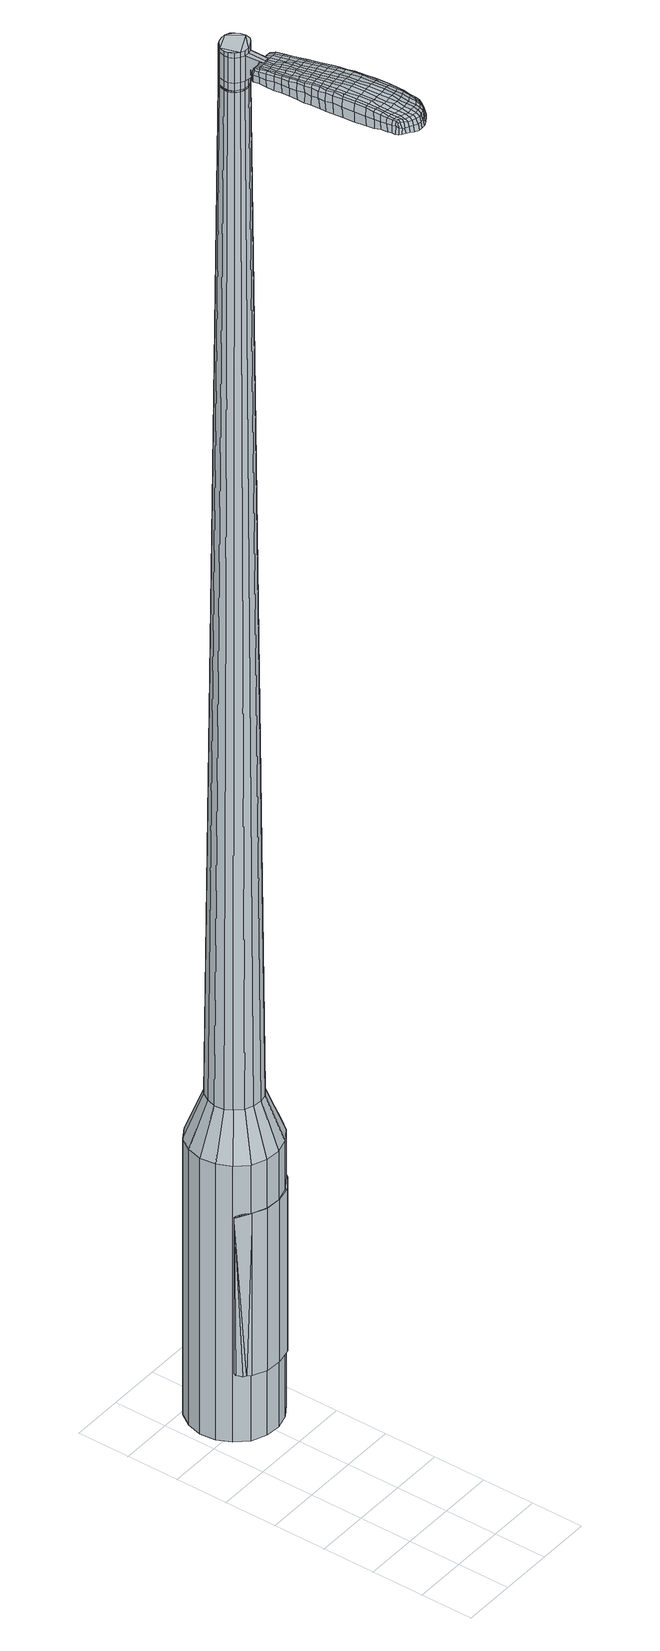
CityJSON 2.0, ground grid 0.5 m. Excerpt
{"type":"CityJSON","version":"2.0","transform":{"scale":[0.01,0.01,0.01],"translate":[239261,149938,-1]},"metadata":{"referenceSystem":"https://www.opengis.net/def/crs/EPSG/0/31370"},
"CityObjects":{
"object1":{"type":"GenericCityObject","attributes":{"cluster":778,"mean_distance_to_centroid":0.325,"new_centroid_x":239261.5,"new_centroid_y":149940.69,"mean_distance_to_camera":8.78,"H1":93.57,"H2":172.63,"Z_final":111.54,"cluster2":-1,"proj_x":239255.79,"proj_y":149941.21,"id_line":50393,"bearing_l":185.29,"distance":5.73,"orientation":"left","G_obj":275.29},"geometry":[{"type":"MultiSurface","lod":"2","boundaries":[[[0,1,2,3]],[[1,4,5,2]],[[4,6,7,5]],[[6,8,9,7]],[[8,10,11,9]],[[10,12,13,11]],[[12,14,15,13]],[[14,16,17,15]],[[16,18,19,17]],[[18,20,21,19]],[[20,22,23,21]],[[22,24,25,23]],[[24,26,27,25]],[[26,28,29,27]],[[28,30,31,29]],[[30,32,33,31]],[[32,34,35,33]],[[34,0,3,35]],[[36,37,38,39]],[[38,40,41,42]],[[41,43,42]],[[42,44,45,46]],[[45,47,46]],[[46,48,49,50]],[[49,51,50]],[[42,46,50,38]],[[50,52,39,38]],[[53,36,39]],[[2,5,7,35]],[[7,9,11,15]],[[11,13,15]],[[15,17,19,23]],[[19,21,23]],[[23,25,27,31]],[[27,29,31]],[[15,23,31,7]],[[31,33,35,7]],[[3,2,35]],[[1,0,54,55]],[[0,34,56,54]],[[34,32,57,56]],[[32,30,58,57]],[[30,28,59,58]],[[28,26,60,59]],[[26,24,61,60]],[[24,22,62,61]],[[22,20,63,62]],[[20,18,64,63]],[[18,16,65,64]],[[16,14,66,65]],[[14,12,67,66]],[[12,10,68,67]],[[10,8,69,68]],[[8,6,70,69]],[[6,4,71,70]],[[4,1,55,71]],[[55,54,72,73]],[[54,56,74,72]],[[56,57,75,74]],[[57,58,76,75]],[[58,59,77,76]],[[59,60,78,77]],[[60,61,79,78]],[[61,62,80,79]],[[62,63,81,80]],[[63,64,82,81]],[[64,65,83,82]],[[65,66,84,83]],[[66,67,85,84]],[[67,68,86,85]],[[68,69,87,86]],[[69,70,88,87]],[[70,71,89,88]],[[71,55,73,89]],[[72,90,91,92]],[[74,93,90,72]],[[75,94,93,74]],[[95,96,94,75]],[[97,98,96,95]],[[99,100,98,97]],[[101,102,100,99]],[[80,103,102,101]],[[104,105,103,80]],[[82,106,105,104]],[[83,107,106,82]],[[108,109,107,83]],[[110,111,109,108]],[[112,113,111,110]],[[114,115,113,112]],[[116,117,115,114]],[[89,118,117,116]],[[92,91,118,89]],[[119,120,121,122]],[[123,119,122,124]],[[125,123,124,126]],[[127,125,126,128]],[[129,127,128,130]],[[131,129,130,132]],[[133,131,132,134]],[[135,133,134,136]],[[137,135,136,138]],[[139,137,138,140]],[[141,139,140,142]],[[143,141,142,144]],[[145,143,144,146]],[[147,145,146,148]],[[149,147,148,150]],[[151,149,150,152]],[[73,72,92]],[[76,95,75]],[[76,77,97,95]],[[77,78,99,97]],[[78,79,101,99]],[[79,80,101]],[[81,104,80]],[[81,82,104]],[[84,108,83]],[[84,85,110,108]],[[85,86,112,110]],[[86,87,114,112]],[[87,88,116,114]],[[88,89,116]],[[73,92,89]],[[153,91,90]],[[153,118,91]],[[154,117,118]],[[154,155,115,117]],[[155,156,113,115]],[[156,157,111,113]],[[157,158,109,111]],[[158,107,109]],[[159,105,106]],[[159,103,105]],[[160,102,103]],[[160,161,100,102]],[[161,162,98,100]],[[162,163,96,98]],[[163,94,96]],[[39,52,151,164]],[[153,90,165,152]],[[53,39,164,120]],[[90,93,121,165]],[[36,53,120,119]],[[93,94,122,121]],[[37,36,119,123]],[[94,163,124,122]],[[38,37,123,125]],[[163,162,126,124]],[[40,38,125,127]],[[162,161,128,126]],[[41,40,127,129]],[[161,160,130,128]],[[43,41,129,131]],[[160,103,132,130]],[[42,43,131,133]],[[103,159,134,132]],[[44,42,133,135]],[[159,106,136,134]],[[45,44,135,137]],[[106,107,138,136]],[[47,45,137,139]],[[107,158,140,138]],[[46,47,139,141]],[[158,157,142,140]],[[48,46,141,143]],[[157,156,144,142]],[[49,48,143,145]],[[156,155,146,144]],[[51,49,145,147]],[[155,154,148,146]],[[50,51,147,149]],[[154,118,150,148]],[[52,50,149,151]],[[118,153,152,150]],[[151,152,166,167]],[[152,165,168,166]],[[165,121,169,168]],[[121,120,170,169]],[[120,164,171,170]],[[164,151,167,171]],[[172,173,174,175]],[[176,172,175,177]],[[172,176,178,179]],[[173,172,179,180]],[[181,182,183,184]],[[185,181,184,186]],[[181,185,187,188]],[[182,181,188,189]],[[190,191,192,193]],[[194,190,193,195]],[[190,194,196,197]],[[191,190,197,198]],[[199,200,201,202]],[[203,199,202,204]],[[199,203,205,206]],[[200,199,206,207]],[[208,209,210,211]],[[212,208,211,213]],[[208,212,214,215]],[[209,208,215,216]],[[217,218,219,220]],[[221,217,220,222]],[[217,221,223,224]],[[218,217,224,225]],[[226,227,228,229]],[[218,226,229,219]],[[226,218,225,230]],[[227,226,230,231]],[[232,233,234,235]],[[227,232,235,228]],[[232,227,231,236]],[[233,232,236,237]],[[238,176,177,239]],[[233,238,239,234]],[[238,233,237,240]],[[176,238,240,178]],[[241,242,243,244]],[[245,241,244,246]],[[241,245,247,248]],[[242,241,248,249]],[[250,251,252,253]],[[242,250,253,243]],[[250,242,249,254]],[[251,250,254,255]],[[256,257,258,259]],[[251,256,259,252]],[[256,251,255,260]],[[257,256,260,261]],[[262,263,264,265]],[[257,262,265,258]],[[262,257,261,266]],[[263,262,266,267]],[[268,173,180,269]],[[263,268,269,264]],[[268,263,267,270]],[[173,268,270,174]],[[271,272,273,274]],[[275,271,274,276]],[[271,275,277,278]],[[272,271,278,279]],[[280,281,282,283]],[[272,280,283,273]],[[280,272,279,284]],[[281,280,284,285]],[[286,287,288,289]],[[281,286,289,282]],[[286,281,285,290]],[[287,286,290,291]],[[292,185,186,293]],[[287,292,293,288]],[[292,287,291,294]],[[185,292,294,187]],[[295,296,297,298]],[[299,295,298,300]],[[295,299,301,302]],[[296,295,302,303]],[[304,305,306,307]],[[296,304,307,297]],[[304,296,303,308]],[[305,304,308,309]],[[310,311,312,313]],[[305,310,313,306]],[[310,305,309,314]],[[311,310,314,315]],[[316,317,318,319]],[[311,316,319,312]],[[316,311,315,320]],[[317,316,320,321]],[[322,182,189,323]],[[317,322,323,318]],[[322,317,321,324]],[[182,322,324,183]],[[325,211,210,326]],[[327,325,326,328]],[[325,327,329,330]],[[211,325,330,213]],[[331,327,328,332]],[[333,331,332,334]],[[331,333,335,336]],[[327,331,336,329]],[[337,333,334,338]],[[339,337,338,340]],[[337,339,341,342]],[[333,337,342,335]],[[343,339,340,344]],[[345,343,344,346]],[[343,345,347,348]],[[339,343,348,341]],[[349,345,346,350]],[[200,349,350,201]],[[349,200,207,351]],[[345,349,351,347]],[[352,353,198,197]],[[354,352,197,196]],[[352,354,355,356]],[[353,352,356,357]],[[358,359,357,356]],[[360,358,356,355]],[[358,360,361,362]],[[359,358,362,363]],[[364,365,363,362]],[[366,364,362,361]],[[364,366,367,368]],[[365,364,368,369]],[[370,371,369,368]],[[372,370,368,367]],[[370,372,205,203]],[[371,370,203,204]],[[373,374,375,376]],[[275,373,376,277]],[[373,275,276,377]],[[374,373,377,378]],[[379,194,195,380]],[[374,379,380,375]],[[379,374,378,381]],[[194,379,381,196]],[[382,383,384,385]],[[221,382,385,223]],[[382,221,222,386]],[[383,382,386,387]],[[388,389,390,391]],[[383,388,391,384]],[[388,383,387,392]],[[389,388,392,393]],[[394,191,198,395]],[[389,394,395,390]],[[394,389,393,396]],[[191,394,396,192]],[[397,398,399,400]],[[179,397,400,180]],[[397,179,178,401]],[[398,397,401,402]],[[403,404,405,406]],[[398,403,406,399]],[[403,398,402,407]],[[404,403,407,408]],[[409,202,201,410]],[[404,409,410,405]],[[409,404,408,411]],[[202,409,411,204]],[[412,413,414,415]],[[184,412,415,186]],[[412,184,183,416]],[[413,412,416,417]],[[418,206,205,419]],[[413,418,419,414]],[[418,413,417,420]],[[206,418,420,207]],[[421,422,423,424]],[[299,421,424,301]],[[421,299,300,425]],[[422,421,425,426]],[[427,212,213,428]],[[422,427,428,423]],[[427,422,426,429]],[[212,427,429,214]],[[430,431,432,433]],[[245,430,433,247]],[[430,245,246,434]],[[431,430,434,435]],[[436,437,438,439]],[[431,436,439,432]],[[436,431,435,440]],[[437,436,440,441]],[[442,209,216,443]],[[437,442,443,438]],[[442,437,441,444]],[[209,442,444,210]],[[445,446,435,434]],[[244,445,434,246]],[[445,244,243,447]],[[446,445,447,448]],[[449,450,441,440]],[[446,449,440,435]],[[449,446,448,451]],[[450,449,451,452]],[[453,326,210,444]],[[450,453,444,441]],[[453,450,452,454]],[[326,453,454,328]],[[455,456,457,458]],[[302,455,458,303]],[[455,302,301,424]],[[456,455,424,423]],[[459,330,329,460]],[[456,459,460,457]],[[459,456,423,428]],[[330,459,428,213]],[[461,462,448,447]],[[253,461,447,243]],[[461,253,252,463]],[[462,461,463,464]],[[465,466,452,451]],[[462,465,451,448]],[[465,462,464,467]],[[466,465,467,468]],[[469,332,328,454]],[[466,469,454,452]],[[469,466,468,470]],[[332,469,470,334]],[[471,472,473,474]],[[308,471,474,309]],[[471,308,303,458]],[[472,471,458,457]],[[475,336,335,476]],[[472,475,476,473]],[[475,472,457,460]],[[336,475,460,329]],[[477,478,464,463]],[[259,477,463,252]],[[477,259,258,479]],[[478,477,479,480]],[[481,482,468,467]],[[478,481,467,464]],[[481,478,480,483]],[[482,481,483,484]],[[485,338,334,470]],[[482,485,470,468]],[[485,482,484,486]],[[338,485,486,340]],[[487,488,489,490]],[[314,487,490,315]],[[487,314,309,474]],[[488,487,474,473]],[[491,342,341,492]],[[488,491,492,489]],[[491,488,473,476]],[[342,491,476,335]],[[493,494,480,479]],[[265,493,479,258]],[[493,265,264,495]],[[494,493,495,496]],[[497,498,484,483]],[[494,497,483,480]],[[497,494,496,499]],[[498,497,499,500]],[[501,344,340,486]],[[498,501,486,484]],[[501,498,500,502]],[[344,501,502,346]],[[503,504,505,506]],[[320,503,506,321]],[[503,320,315,490]],[[504,503,490,489]],[[507,348,347,508]],[[504,507,508,505]],[[507,504,489,492]],[[348,507,492,341]],[[509,510,496,495]],[[269,509,495,264]],[[509,269,180,400]],[[510,509,400,399]],[[511,512,500,499]],[[510,511,499,496]],[[511,510,399,406]],[[512,511,406,405]],[[513,350,346,502]],[[512,513,502,500]],[[513,512,405,410]],[[350,513,410,201]],[[514,515,417,416]],[[324,514,416,183]],[[514,324,321,506]],[[515,514,506,505]],[[516,351,207,420]],[[515,516,420,417]],[[516,515,505,508]],[[351,516,508,347]],[[517,518,378,377]],[[274,517,377,276]],[[517,274,273,519]],[[518,517,519,520]],[[521,354,196,381]],[[518,521,381,378]],[[521,518,520,522]],[[354,521,522,355]],[[523,524,525,526]],[[224,523,526,225]],[[523,224,223,385]],[[524,523,385,384]],[[527,528,529,530]],[[524,527,530,525]],[[527,524,384,391]],[[528,527,391,390]],[[531,353,357,532]],[[528,531,532,529]],[[531,528,390,395]],[[353,531,395,198]],[[533,534,520,519]],[[283,533,519,273]],[[533,283,282,535]],[[534,533,535,536]],[[537,360,355,522]],[[534,537,522,520]],[[537,534,536,538]],[[360,537,538,361]],[[539,540,541,542]],[[230,539,542,231]],[[539,230,225,526]],[[540,539,526,525]],[[543,544,545,546]],[[540,543,546,541]],[[543,540,525,530]],[[544,543,530,529]],[[547,359,363,548]],[[544,547,548,545]],[[547,544,529,532]],[[359,547,532,357]],[[549,550,536,535]],[[289,549,535,282]],[[549,289,288,551]],[[550,549,551,552]],[[553,366,361,538]],[[550,553,538,536]],[[553,550,552,554]],[[366,553,554,367]],[[555,556,557,558]],[[236,555,558,237]],[[555,236,231,542]],[[556,555,542,541]],[[559,560,561,562]],[[556,559,562,557]],[[559,556,541,546]],[[560,559,546,545]],[[563,365,369,564]],[[560,563,564,561]],[[563,560,545,548]],[[365,563,548,363]],[[565,566,552,551]],[[293,565,551,288]],[[565,293,186,415]],[[566,565,415,414]],[[567,372,367,554]],[[566,567,554,552]],[[567,566,414,419]],[[372,567,419,205]],[[568,569,402,401]],[[240,568,401,178]],[[568,240,237,558]],[[569,568,558,557]],[[570,571,408,407]],[[569,570,407,402]],[[570,569,557,562]],[[571,570,562,561]],[[572,371,204,411]],[[571,572,411,408]],[[572,571,561,564]],[[371,572,564,369]],[[573,574,575,576]],[[576,575,577,578]],[[579,577,575,580]],[[580,575,574,581]],[[582,583,584,585]],[[585,584,586,587]],[[588,586,584,589]],[[589,584,583,590]],[[591,592,593,594]],[[594,593,595,596]],[[597,595,593,598]],[[598,593,592,599]],[[600,601,602,603]],[[603,602,604,605]],[[606,604,602,607]],[[607,602,601,608]],[[609,610,611,612]],[[612,611,613,614]],[[615,613,611,616]],[[616,611,610,617]],[[618,619,620,621]],[[621,620,622,623]],[[624,622,620,625]],[[625,620,619,626]],[[627,628,629,630]],[[630,629,619,618]],[[626,619,629,631]],[[631,629,628,632]],[[633,634,635,636]],[[636,635,628,627]],[[632,628,635,637]],[[637,635,634,638]],[[578,577,639,640]],[[640,639,634,633]],[[638,634,639,641]],[[641,639,577,579]],[[642,643,644,645]],[[645,644,646,647]],[[648,646,644,649]],[[649,644,643,650]],[[651,652,653,654]],[[654,653,643,642]],[[650,643,653,655]],[[655,653,652,656]],[[657,658,659,660]],[[660,659,652,651]],[[656,652,659,661]],[[661,659,658,662]],[[663,664,665,666]],[[666,665,658,657]],[[662,658,665,667]],[[667,665,664,668]],[[581,574,669,670]],[[670,669,664,663]],[[668,664,669,671]],[[671,669,574,573]],[[672,673,674,675]],[[675,674,676,677]],[[678,676,674,679]],[[679,674,673,680]],[[681,682,683,684]],[[684,683,673,672]],[[680,673,683,685]],[[685,683,682,686]],[[687,688,689,690]],[[690,689,682,681]],[[686,682,689,691]],[[691,689,688,692]],[[587,586,693,694]],[[694,693,688,687]],[[692,688,693,695]],[[695,693,586,588]],[[696,697,698,699]],[[699,698,700,701]],[[702,700,698,703]],[[703,698,697,704]],[[705,706,707,708]],[[708,707,697,696]],[[704,697,707,709]],[[709,707,706,710]],[[711,712,713,714]],[[714,713,706,705]],[[710,706,713,715]],[[715,713,712,716]],[[717,718,719,720]],[[720,719,712,711]],[[716,712,719,721]],[[721,719,718,722]],[[590,583,723,724]],[[724,723,718,717]],[[722,718,723,725]],[[725,723,583,582]],[[609,612,726,727]],[[727,726,728,729]],[[730,728,726,170]],[[170,726,612,614]],[[729,728,731,732]],[[732,731,733,734]],[[735,733,731,736]],[[736,731,728,730]],[[734,733,737,738]],[[738,737,739,740]],[[741,739,737,742]],[[742,737,733,735]],[[740,739,743,744]],[[744,743,745,746]],[[747,745,743,748]],[[748,743,739,741]],[[746,745,749,750]],[[750,749,601,600]],[[608,601,749,751]],[[751,749,745,747]],[[599,752,753,598]],[[598,753,754,597]],[[755,754,753,756]],[[756,753,752,757]],[[757,758,759,756]],[[756,759,760,755]],[[761,760,759,762]],[[762,759,758,763]],[[763,764,765,762]],[[762,765,766,761]],[[767,766,765,768]],[[768,765,764,769]],[[769,770,771,768]],[[768,771,772,767]],[[606,772,771,604]],[[604,771,770,605]],[[773,774,775,776]],[[776,775,676,678]],[[677,676,775,777]],[[777,775,774,778]],[[596,595,779,780]],[[780,779,774,773]],[[778,774,779,781]],[[781,779,595,597]],[[782,783,784,785]],[[785,784,622,624]],[[623,622,784,786]],[[786,784,783,787]],[[788,789,790,791]],[[791,790,783,782]],[[787,783,790,792]],[[792,790,789,793]],[[599,592,794,795]],[[795,794,789,788]],[[793,789,794,796]],[[796,794,592,591]],[[797,798,799,800]],[[800,799,580,581]],[[579,580,799,801]],[[801,799,798,802]],[[803,804,805,806]],[[806,805,798,797]],[[802,798,805,807]],[[807,805,804,808]],[[600,603,809,810]],[[810,809,804,803]],[[808,804,809,811]],[[811,809,603,605]],[[812,813,814,815]],[[815,814,585,587]],[[582,585,814,816]],[[816,814,813,817]],[[606,607,818,819]],[[819,818,813,812]],[[817,813,818,820]],[[820,818,607,608]],[[821,822,823,824]],[[824,823,700,702]],[[700,823,701]],[[701,823,822,825]],[[614,613,826,827]],[[827,826,822,821]],[[825,822,826,828]],[[828,826,613,615]],[[829,830,831]],[[831,830,646,648]],[[647,646,830,832]],[[832,830,829,833]],[[834,835,836,837]],[[837,836,829,831]],[[833,829,836,838]],[[838,836,835,839]],[[617,610,840,841]],[[841,840,835,834]],[[839,835,840,842]],[[842,840,610,609]],[[833,843,844,832]],[[832,844,645,647]],[[642,645,844,845]],[[845,844,843,846]],[[839,847,848,838]],[[838,848,843,833]],[[846,843,848,849]],[[849,848,847,850]],[[609,727,851,842]],[[842,851,847,839]],[[850,847,851,852]],[[852,851,727,729]],[[853,854,855,856]],[[856,855,703,704]],[[702,703,855,824]],[[824,855,854,821]],[[730,170,857,858]],[[858,857,854,853]],[[821,854,857,827]],[[827,857,170,614]],[[846,859,860,845]],[[845,860,654,642]],[[651,654,860,861]],[[860,859,861]],[[850,862,863,849]],[[849,863,859,846]],[[861,859,863,864]],[[864,863,862,865]],[[729,732,866,852]],[[852,866,862,850]],[[865,862,866,867]],[[867,866,732,734]],[[868,869,870,871]],[[871,870,709,710]],[[704,709,870,856]],[[856,870,869,853]],[[735,736,872,873]],[[873,872,869,868]],[[853,869,872,858]],[[858,872,736,730]],[[874,875,861]],[[861,875,660,651]],[[657,660,875,876]],[[876,875,874,877]],[[865,878,879,864]],[[864,879,874,861]],[[877,874,879,880]],[[880,879,878,881]],[[734,738,882,867]],[[867,882,878,865]],[[881,878,882,883]],[[883,882,738,740]],[[884,885,886,887]],[[887,886,715,716]],[[710,715,886,871]],[[871,886,885,868]],[[741,742,888,889]],[[889,888,885,884]],[[868,885,888,873]],[[873,888,742,735]],[[877,890,891,876]],[[876,891,666,657]],[[663,666,891,892]],[[892,891,890,893]],[[881,894,895,880]],[[880,895,890,877]],[[893,890,895,896]],[[896,895,894,897]],[[740,744,898,883]],[[883,898,894,881]],[[897,894,898,899]],[[899,898,744,746]],[[900,901,902,903]],[[903,902,721,722]],[[716,721,902,887]],[[887,902,901,884]],[[747,748,904,905]],[[905,904,901,900]],[[884,901,904,889]],[[889,904,748,741]],[[893,906,907,892]],[[892,907,670,663]],[[581,670,907,800]],[[800,907,906,797]],[[897,908,909,896]],[[896,909,906,893]],[[797,906,909,806]],[[806,909,908,803]],[[746,750,910,899]],[[899,910,908,897]],[[803,908,910,810]],[[810,910,750,600]],[[817,911,912,816]],[[816,912,725,582]],[[722,725,912,903]],[[903,912,911,900]],[[608,751,913,820]],[[820,913,911,817]],[[900,911,913,905]],[[905,913,751,747]],[[778,914,915,777]],[[777,915,675,677]],[[672,675,915,916]],[[916,915,914,917]],[[597,754,918,781]],[[781,918,914,778]],[[917,914,918,919]],[[919,918,754,755]],[[920,921,922,923]],[[923,922,625,626]],[[624,625,922,785]],[[785,922,921,782]],[[924,925,926,927]],[[927,926,921,920]],[[782,921,926,791]],[[791,926,925,788]],[[757,752,928,929]],[[929,928,925,924]],[[788,925,928,795]],[[795,928,752,599]],[[917,930,931,916]],[[916,931,684,672]],[[681,684,931,932]],[[932,931,930,933]],[[755,760,934,919]],[[919,934,930,917]],[[933,930,934,935]],[[935,934,760,761]],[[936,937,938,939]],[[939,938,631,632]],[[626,631,938,923]],[[923,938,937,920]],[[940,941,942,943]],[[943,942,937,936]],[[920,937,942,927]],[[927,942,941,924]],[[763,758,944,945]],[[945,944,941,940]],[[924,941,944,929]],[[929,944,758,757]],[[933,946,947,932]],[[932,947,690,681]],[[687,690,947,948]],[[948,947,946,949]],[[761,766,950,935]],[[935,950,946,933]],[[949,946,950,951]],[[951,950,766,767]],[[952,953,954,955]],[[955,954,637,638]],[[632,637,954,939]],[[939,954,953,936]],[[956,957,958,959]],[[959,958,953,952]],[[936,953,958,943]],[[943,958,957,940]],[[769,764,960,961]],[[961,960,957,956]],[[940,957,960,945]],[[945,960,764,763]],[[949,962,963,948]],[[948,963,694,687]],[[587,694,963,815]],[[815,963,962,812]],[[767,772,964,951]],[[951,964,962,949]],[[812,962,964,819]],[[819,964,772,606]],[[802,965,966,801]],[[801,966,641,579]],[[638,641,966,955]],[[955,966,965,952]],[[808,967,968,807]],[[807,968,965,802]],[[952,965,968,959]],[[959,968,967,956]],[[605,770,969,811]],[[811,969,967,808]],[[956,967,969,961]],[[961,969,770,769]],[[573,576,175,174]],[[576,578,177,175]],[[588,589,188,187]],[[589,590,189,188]],[[591,594,193,192]],[[594,596,195,193]],[[615,616,215,214]],[[616,617,216,215]],[[618,621,220,219]],[[621,623,222,220]],[[627,630,229,228]],[[630,618,219,229]],[[633,636,235,234]],[[636,627,228,235]],[[578,640,239,177]],[[640,633,234,239]],[[648,649,248,247]],[[649,650,249,248]],[[650,655,254,249]],[[655,656,255,254]],[[656,661,260,255]],[[661,662,261,260]],[[662,667,266,261]],[[667,668,267,266]],[[668,671,270,267]],[[671,573,174,270]],[[678,679,278,277]],[[679,680,279,278]],[[680,685,284,279]],[[685,686,285,284]],[[686,691,290,285]],[[691,692,291,290]],[[692,695,294,291]],[[695,588,187,294]],[[696,699,298,297]],[[699,701,300,298]],[[705,708,307,306]],[[708,696,297,307]],[[711,714,313,312]],[[714,705,306,313]],[[717,720,319,318]],[[720,711,312,319]],[[590,724,323,189]],[[724,717,318,323]],[[773,776,376,375]],[[776,678,277,376]],[[596,780,380,195]],[[780,773,375,380]],[[623,786,386,222]],[[786,787,387,386]],[[787,792,392,387]],[[792,793,393,392]],[[793,796,396,393]],[[796,591,192,396]],[[701,425,300]],[[701,825,426,425]],[[825,828,429,426]],[[828,615,214,429]],[[831,433,432]],[[831,648,247,433]],[[834,837,439,438]],[[837,831,432,439]],[[617,841,443,216]],[[841,834,438,443]],[[970,971,972,973]],[[974,975,973,972]],[[976,977,978,979]],[[980,981,982,983]],[[971,984,985,972]],[[986,974,972,985]],[[987,976,979,988]],[[989,990,981,980]],[[984,991,992,985]],[[992,993,986,985]],[[994,987,988,995]],[[996,990,989,997]],[[991,998,999,992]],[[999,1000,993,992]],[[1001,994,995,1002]],[[1003,996,997,1004]],[[1005,1006,1007,1008]],[[1009,1010,1006,1005]],[[1009,1011,1012,1010]],[[1011,1013,1014,1012]],[[1015,1016,1017,1018]],[[1019,1020,1016,1015]],[[1021,1022,1020,1019]],[[1023,1024,1022,1021]],[[1018,1007,1006,1015]],[[1015,1006,1010,1019]],[[1010,1012,1021,1019]],[[1012,1014,1023,1021]],[[979,978,975,974]],[[988,979,974,986]],[[993,995,988,986]],[[1000,1002,995,993]],[[980,983,977,976]],[[989,980,976,987]],[[997,989,987,994]],[[1004,997,994,1001]],[[981,1005,1008,982]],[[990,1009,1005,981]],[[1011,1009,990,996]],[[1013,1011,996,1003]],[[1025,1026,1027,1028]],[[1027,1029,1030,1031]],[[1027,1031,1032,1033]],[[1027,1033,1028]],[[1034,1025,1028,1035]],[[1036,1035,1028,1037]],[[1038,1037,1028]],[[1039,1027,1026,1040]],[[1041,1039,1040,1042]],[[1043,1041,1042,1044]],[[1045,1043,1044,1046]],[[1047,1045,1046,1048]],[[1048,1049,1050,1051]],[[1048,1051,1052,1053]],[[1048,1053,1054,1055]],[[1054,1056,1057,1058]],[[1054,1058,1059,1060]],[[1054,1060,1055]],[[1048,1055,1047]],[[1061,1062,1026,1025]],[[1063,1064,1029,1027]],[[1065,1066,1038,1028]],[[1062,1067,1040,1026]],[[1068,1063,1027,1039]],[[1067,1069,1042,1040]],[[1070,1068,1039,1041]],[[1069,1071,1044,1042]],[[1072,1070,1041,1043]],[[1071,1073,1046,1044]],[[1074,1072,1043,1045]],[[1073,1075,1048,1046]],[[1076,1074,1045,1047]],[[1075,1077,1049,1048]],[[1078,1079,1056,1054]],[[1080,1076,1047,1055]],[[1050,1049,1077,1081]],[[1051,1050,1081,1082]],[[1052,1051,1082,1083]],[[1053,1052,1083,1084]],[[1054,1053,1084,1078]],[[1085,1061,1025,1034]],[[1086,1085,1034,1035]],[[1087,1086,1035,1036]],[[1088,1087,1036,1037]],[[1066,1088,1037,1038]],[[1030,1029,1064,1089]],[[1057,1056,1079,1090]],[[1031,1030,1089,1091]],[[1032,1031,1091,1092]],[[1033,1032,1092,1093]],[[1028,1033,1093,1065]],[[1058,1057,1090,1094]],[[1059,1058,1094,1095]],[[1060,1059,1095,1096]],[[1055,1060,1096,1080]]]}]}
},
"vertices":[
[55,225,384],[41,226,384],[41,226,96],[55,225,96],[27,232,384],[27,232,96],[17,243,384],[17,243,96],[11,256,384],[11,256,96],[9,271,384],[9,271,96],[13,285,384],[13,285,96],[21,297,384],[21,297,96],[33,305,384],[33,305,96],[47,309,384],[47,309,96],[62,308,384],[62,308,96],[75,302,384],[75,302,96],[86,292,384],[86,292,96],[92,278,384],[92,278,96],[94,264,384],[94,264,96],[90,249,384],[90,249,96],[81,237,384],[81,237,96],[69,229,384],[69,229,96],[61,258,1524],[64,261,1524],[65,266,1524],[53,254,1524],[64,271,1524],[62,275,1524],[55,280,1524],[59,278,1524],[50,280,1524],[46,279,1524],[39,273,1524],[42,277,1524],[38,268,1524],[38,264,1524],[44,256,1524],[40,259,1524],[48,254,1524],[57,255,1524],[54,242,429],[45,243,429],[62,244,429],[69,249,429],[74,257,429],[76,265,429],[76,274,429],[72,282,429],[66,288,429],[58,291,429],[49,292,429],[41,290,429],[33,285,429],[29,278,429],[26,269,429],[27,260,429],[31,253,429],[37,246,429],[53,254,1483],[48,254,1483],[57,255,1483],[61,258,1483],[64,261,1483],[65,266,1483],[64,271,1483],[62,275,1483],[59,278,1483],[55,280,1483],[50,280,1483],[46,279,1483],[42,277,1483],[39,273,1483],[38,268,1483],[38,264,1483],[40,259,1483],[44,256,1483],[53,254,1485],[48,255,1485],[48,255,1483],[57,255,1485],[61,258,1485],[63,262,1483],[63,262,1485],[64,266,1483],[64,266,1485],[64,270,1483],[64,270,1485],[62,274,1483],[62,274,1485],[59,278,1485],[55,279,1483],[55,279,1485],[50,280,1485],[46,279,1485],[42,276,1483],[42,276,1485],[40,272,1483],[40,272,1485],[39,268,1483],[39,268,1485],[39,264,1483],[39,264,1485],[41,260,1483],[41,260,1485],[44,256,1485],[61,258,1519],[57,255,1519],[57,255,1493],[61,258,1493],[64,261,1519],[64,261,1493],[65,266,1519],[65,266,1493],[64,271,1519],[64,271,1493],[62,275,1519],[62,275,1493],[59,278,1519],[59,278,1493],[55,280,1519],[55,280,1493],[50,280,1519],[50,280,1493],[46,279,1519],[46,279,1493],[42,277,1519],[42,277,1493],[39,273,1519],[39,273,1493],[38,268,1519],[38,268,1493],[38,264,1519],[38,264,1493],[40,259,1519],[40,259,1493],[44,256,1519],[44,256,1493],[48,254,1519],[48,254,1493],[48,254,1485],[40,259,1485],[38,264,1485],[38,268,1485],[39,273,1485],[42,277,1485],[55,280,1485],[62,275,1485],[64,271,1485],[65,266,1485],[64,261,1485],[53,254,1519],[53,254,1493],[51,235,1513],[51,235,1518],[54,235,1513],[58,235,1513],[58,235,1518],[54,235,1518],[42,160,1519],[41,167,1518],[40,165,1509],[40,158,1510],[42,151,1519],[41,149,1510],[44,152,1526],[43,161,1525],[43,168,1525],[80,163,1519],[79,170,1518],[78,171,1525],[78,164,1525],[81,154,1519],[80,155,1526],[83,153,1510],[82,162,1510],[81,169,1509],[69,88,1519],[66,88,1519],[66,87,1513],[70,87,1513],[73,90,1519],[74,89,1513],[73,91,1524],[69,90,1524],[66,89,1524],[63,162,1530],[62,169,1529],[59,169,1529],[59,162,1530],[63,153,1531],[60,152,1531],[67,153,1530],[66,162,1530],[65,170,1529],[55,242,1512],[52,242,1512],[52,241,1517],[55,241,1517],[58,243,1512],[58,241,1517],[58,242,1506],[55,241,1506],[52,241,1506],[49,101,1519],[48,104,1519],[47,103,1512],[47,100,1512],[49,98,1518],[48,97,1512],[50,99,1522],[50,101,1523],[49,104,1524],[47,109,1519],[46,114,1519],[45,113,1512],[46,107,1512],[48,109,1524],[47,115,1525],[45,120,1519],[44,128,1519],[43,126,1511],[44,119,1511],[46,121,1526],[46,129,1526],[43,139,1519],[42,138,1510],[45,140,1526],[39,233,1513],[39,226,1513],[40,227,1518],[40,234,1517],[39,239,1512],[40,238,1516],[38,238,1506],[38,232,1507],[38,225,1507],[40,218,1514],[40,211,1515],[41,212,1520],[41,219,1519],[38,217,1507],[39,210,1507],[40,203,1515],[40,196,1516],[42,197,1522],[41,204,1521],[39,202,1508],[39,194,1508],[41,188,1517],[41,181,1517],[42,182,1524],[42,189,1523],[39,187,1508],[39,180,1509],[41,174,1518],[42,175,1524],[40,172,1509],[84,103,1519],[84,106,1519],[83,107,1524],[83,103,1523],[84,101,1518],[83,101,1522],[85,100,1512],[86,102,1512],[86,106,1512],[84,111,1519],[84,117,1519],[83,118,1525],[83,112,1524],[86,110,1512],[86,116,1512],[84,123,1519],[83,131,1519],[82,132,1526],[83,124,1526],[86,122,1511],[85,130,1511],[82,142,1519],[81,143,1526],[84,141,1510],[69,236,1513],[70,228,1513],[72,228,1507],[70,235,1507],[68,241,1512],[69,241,1506],[67,240,1516],[68,236,1517],[69,229,1518],[72,221,1514],[73,214,1515],[74,213,1507],[73,220,1507],[70,222,1519],[71,214,1520],[74,206,1515],[75,199,1516],[76,198,1508],[75,205,1508],[72,207,1521],[73,200,1522],[76,191,1517],[77,184,1517],[79,183,1509],[78,190,1508],[74,192,1523],[76,185,1524],[78,177,1518],[80,176,1509],[77,178,1524],[55,236,1519],[53,235,1519],[56,228,1520],[53,228,1520],[59,228,1520],[58,236,1519],[57,221,1522],[54,221,1522],[58,213,1523],[55,213,1523],[61,214,1523],[60,221,1521],[58,206,1524],[55,206,1524],[59,199,1525],[56,198,1525],[62,199,1525],[61,206,1524],[60,191,1526],[57,191,1526],[60,184,1527],[57,184,1527],[64,184,1527],[63,192,1526],[61,177,1528],[58,176,1528],[65,177,1528],[69,93,1527],[65,92,1527],[73,94,1526],[73,98,1527],[69,97,1528],[65,97,1528],[68,104,1529],[64,103,1529],[72,105,1528],[71,112,1530],[67,111,1530],[64,111,1530],[67,118,1531],[63,118,1531],[71,119,1530],[70,128,1531],[66,127,1531],[62,127,1531],[65,140,1531],[61,140,1531],[69,141,1531],[83,98,1518],[81,96,1519],[82,95,1513],[84,98,1513],[82,100,1523],[80,97,1523],[78,93,1519],[78,92,1513],[77,94,1524],[51,96,1518],[52,94,1518],[53,96,1523],[51,98,1523],[49,95,1513],[52,93,1513],[55,92,1519],[58,90,1519],[58,91,1524],[55,93,1523],[55,91,1513],[58,89,1513],[62,88,1519],[62,90,1524],[62,87,1513],[45,161,1528],[47,161,1528],[46,168,1528],[44,168,1527],[45,152,1528],[47,152,1529],[49,161,1529],[53,161,1530],[52,168,1529],[49,168,1528],[50,152,1529],[53,152,1530],[56,161,1530],[55,169,1529],[57,152,1531],[77,164,1528],[75,163,1529],[76,155,1529],[78,155,1528],[76,171,1527],[74,171,1528],[71,163,1529],[72,154,1530],[70,170,1528],[67,243,1512],[65,243,1512],[64,242,1517],[66,242,1517],[68,242,1506],[66,242,1506],[61,243,1512],[61,242,1517],[62,242,1506],[40,241,1512],[42,241,1512],[41,240,1506],[39,240,1506],[41,240,1517],[42,240,1517],[44,241,1512],[47,242,1512],[47,241,1506],[44,240,1506],[45,240,1517],[47,240,1517],[50,242,1512],[49,241,1506],[50,241,1517],[41,234,1519],[43,235,1519],[42,227,1520],[43,227,1520],[45,235,1519],[48,235,1519],[46,227,1520],[48,228,1520],[50,235,1519],[51,228,1520],[67,237,1519],[65,236,1519],[66,229,1520],[68,229,1520],[62,236,1519],[63,229,1520],[42,219,1521],[44,220,1521],[42,212,1522],[44,212,1522],[46,220,1521],[49,220,1521],[47,212,1522],[49,213,1523],[51,220,1522],[52,213,1523],[69,222,1521],[67,222,1521],[68,214,1522],[70,214,1522],[64,221,1521],[64,214,1522],[43,205,1523],[44,205,1523],[43,197,1524],[45,197,1524],[47,205,1523],[50,205,1524],[47,198,1525],[50,198,1525],[53,206,1524],[53,198,1525],[71,207,1523],[69,207,1523],[70,200,1524],[72,200,1524],[65,207,1524],[66,199,1525],[43,190,1525],[45,190,1525],[44,183,1526],[46,183,1526],[48,190,1526],[51,190,1526],[48,183,1527],[51,183,1527],[54,191,1526],[54,183,1527],[73,192,1525],[71,192,1525],[72,185,1526],[74,185,1526],[67,192,1526],[68,185,1527],[44,175,1527],[46,175,1527],[49,176,1527],[52,176,1528],[55,176,1528],[75,178,1527],[73,178,1527],[69,177,1528],[82,102,1525],[80,100,1525],[82,106,1526],[80,104,1526],[77,97,1526],[77,101,1527],[51,100,1525],[53,98,1525],[52,102,1526],[50,103,1525],[55,96,1525],[58,94,1526],[58,98,1527],[55,100,1526],[62,93,1526],[61,97,1527],[82,111,1526],[80,109,1527],[82,117,1527],[80,116,1528],[76,107,1528],[76,114,1529],[49,108,1526],[51,107,1527],[50,113,1528],[49,114,1527],[54,106,1527],[57,104,1528],[56,111,1529],[53,112,1528],[61,104,1528],[60,111,1530],[81,123,1528],[79,122,1529],[81,131,1528],[78,130,1529],[75,120,1529],[74,129,1530],[48,121,1528],[50,120,1528],[49,128,1529],[47,129,1528],[52,119,1529],[56,118,1530],[55,127,1530],[52,128,1530],[59,118,1530],[58,127,1531],[79,143,1529],[77,142,1529],[73,141,1530],[46,140,1528],[48,140,1529],[51,140,1530],[54,140,1530],[58,140,1531],[42,165,1509],[43,167,1518],[44,160,1518],[42,158,1509],[44,151,1519],[43,150,1510],[46,152,1525],[45,161,1525],[45,168,1525],[76,170,1525],[77,170,1518],[78,163,1518],[77,163,1525],[79,154,1519],[78,155,1525],[81,153,1510],[80,161,1509],[79,168,1509],[66,89,1513],[66,90,1519],[69,90,1519],[69,89,1513],[72,92,1519],[73,91,1513],[72,93,1524],[69,92,1524],[66,92,1524],[59,168,1528],[62,169,1528],[62,162,1529],[59,161,1529],[63,153,1529],[60,152,1529],[67,153,1529],[66,162,1529],[65,169,1528],[53,239,1516],[52,240,1512],[55,240,1512],[55,239,1516],[58,240,1512],[58,239,1516],[58,239,1506],[55,239,1506],[52,239,1506],[48,103,1512],[50,104,1519],[50,101,1518],[49,100,1512],[51,99,1518],[50,98,1512],[52,100,1522],[52,102,1523],[51,105,1523],[47,113,1512],[48,115,1519],[49,109,1519],[48,108,1512],[50,110,1524],[49,115,1525],[45,127,1511],[46,128,1519],[47,120,1519],[46,119,1511],[48,121,1525],[47,129,1526],[45,139,1519],[44,138,1510],[46,140,1526],[42,226,1518],[41,226,1513],[41,233,1513],[42,234,1517],[41,238,1512],[42,238,1515],[40,237,1506],[40,232,1506],[40,225,1507],[43,212,1520],[42,211,1514],[42,218,1514],[43,219,1519],[40,217,1507],[41,210,1507],[44,197,1522],[42,196,1516],[42,203,1515],[43,204,1521],[41,202,1508],[41,194,1508],[44,182,1523],[43,181,1517],[42,188,1516],[44,189,1522],[41,187,1508],[41,180,1508],[43,174,1517],[44,175,1524],[42,172,1509],[81,107,1523],[82,107,1519],[82,103,1518],[81,104,1523],[82,101,1518],[81,102,1522],[83,101,1512],[84,103,1512],[84,106,1512],[81,118,1525],[82,117,1519],[82,111,1519],[81,112,1524],[84,110,1512],[84,116,1512],[80,132,1526],[82,131,1519],[82,123,1519],[81,124,1525],[84,122,1511],[83,130,1511],[80,142,1519],[79,143,1526],[82,141,1510],[70,227,1507],[68,228,1513],[67,235,1513],[68,235,1506],[66,240,1512],[67,240,1506],[66,240,1515],[66,236,1517],[67,229,1518],[72,212,1507],[71,213,1514],[70,221,1514],[71,220,1507],[68,221,1519],[69,214,1520],[75,197,1508],[73,198,1516],[72,206,1515],[73,205,1508],[71,206,1521],[72,199,1522],[77,183,1508],[75,184,1517],[74,191,1516],[76,190,1508],[73,192,1522],[74,185,1523],[76,177,1517],[78,176,1509],[75,177,1524],[55,235,1518],[53,234,1518],[56,228,1519],[54,227,1519],[59,228,1519],[57,220,1520],[54,220,1520],[58,213,1521],[55,213,1521],[61,213,1521],[60,220,1520],[58,205,1523],[56,205,1523],[59,198,1524],[56,198,1524],[62,198,1524],[61,206,1523],[60,191,1525],[57,190,1525],[60,183,1526],[57,183,1526],[64,184,1526],[63,191,1525],[61,176,1527],[58,176,1527],[64,176,1527],[65,94,1526],[69,94,1526],[72,95,1525],[72,99,1526],[68,98,1526],[65,98,1526],[64,104,1528],[68,104,1528],[71,105,1527],[71,112,1528],[67,111,1529],[64,111,1529],[63,118,1530],[67,118,1530],[70,119,1529],[69,128,1530],[66,127,1530],[62,127,1530],[61,140,1530],[65,140,1530],[68,140,1530],[81,97,1513],[80,98,1518],[81,100,1518],[83,99,1512],[80,101,1523],[79,99,1523],[76,94,1519],[77,94,1513],[76,96,1523],[54,97,1523],[54,96,1518],[52,98,1518],[53,99,1523],[51,97,1512],[53,95,1512],[59,93,1523],[59,92,1519],[56,94,1519],[56,95,1523],[56,93,1513],[59,91,1513],[62,91,1519],[62,92,1524],[62,90,1513],[47,168,1527],[47,161,1527],[46,161,1527],[46,168,1526],[47,152,1527],[48,152,1528],[53,168,1528],[53,161,1528],[50,161,1528],[50,168,1527],[51,152,1528],[54,152,1529],[56,161,1529],[56,168,1528],[57,152,1529],[75,154,1528],[74,163,1527],[76,163,1527],[77,155,1527],[75,170,1526],[73,170,1527],[70,162,1528],[71,154,1528],[69,170,1527],[65,240,1516],[65,241,1512],[66,241,1512],[66,240,1516],[66,240,1506],[62,241,1512],[61,240,1516],[62,240,1506],[42,239,1512],[41,239,1512],[41,238,1506],[42,238,1516],[43,238,1516],[47,238,1506],[47,239,1512],[44,239,1512],[44,238,1506],[45,238,1516],[47,238,1516],[50,240,1512],[50,239,1506],[50,239,1516],[43,234,1518],[42,234,1518],[43,227,1519],[44,227,1519],[48,234,1518],[45,234,1518],[46,227,1519],[48,227,1519],[50,234,1518],[51,227,1519],[66,228,1519],[65,235,1518],[66,236,1518],[67,229,1519],[62,235,1518],[63,228,1519],[44,219,1520],[43,219,1520],[44,212,1521],[49,220,1520],[46,219,1520],[47,212,1521],[49,212,1521],[52,220,1520],[52,212,1521],[68,214,1521],[67,221,1520],[68,221,1520],[69,214,1521],[63,221,1520],[64,213,1521],[45,204,1522],[44,204,1522],[44,197,1523],[45,197,1523],[50,205,1522],[47,204,1522],[48,197,1523],[51,197,1524],[53,205,1523],[53,198,1524],[70,199,1523],[69,206,1522],[70,206,1522],[71,199,1523],[65,206,1522],[66,199,1523],[46,190,1524],[45,190,1524],[45,182,1525],[46,182,1525],[51,190,1525],[48,190,1524],[49,182,1525],[52,183,1526],[54,190,1525],[54,183,1526],[71,184,1525],[70,192,1524],[72,192,1524],[73,185,1525],[67,191,1524],[68,184,1525],[46,175,1526],[45,175,1526],[52,175,1527],[49,175,1526],[55,176,1527],[72,177,1526],[74,177,1526],[69,177,1526],[79,101,1524],[80,103,1524],[80,106,1525],[79,104,1525],[76,98,1525],[76,102,1525],[53,103,1525],[54,99,1524],[52,101,1524],[52,104,1525],[58,99,1526],[59,95,1525],[56,97,1524],[55,101,1525],[62,94,1525],[62,98,1526],[79,110,1526],[80,111,1526],[80,117,1526],[79,116,1527],[75,107,1526],[75,114,1527],[51,114,1527],[52,108,1526],[51,109,1526],[50,115,1526],[57,112,1528],[58,105,1527],[55,106,1526],[54,113,1527],[61,104,1527],[60,111,1528],[78,122,1527],[80,123,1527],[79,131,1527],[78,130,1528],[75,121,1528],[74,129,1529],[50,128,1528],[50,120,1527],[49,121,1527],[48,129,1527],[56,127,1529],[56,119,1529],[53,119,1528],[52,128,1528],[60,118,1529],[59,127,1530],[76,142,1528],[78,143,1528],[72,141,1529],[49,140,1528],[47,140,1528],[55,140,1529],[51,140,1529],[58,140,1530],[40,238,1508],[47,238,1508],[49,206,1509],[41,205,1509],[50,184,1510],[42,184,1510],[53,145,1512],[44,144,1512],[42,162,1511],[51,163,1511],[55,127,1513],[56,114,1514],[48,113,1514],[45,126,1513],[54,239,1508],[57,207,1509],[59,185,1510],[62,146,1512],[61,164,1511],[64,128,1513],[65,114,1514],[60,240,1508],[65,207,1509],[67,186,1510],[72,147,1512],[70,165,1511],[74,115,1514],[73,129,1513],[67,240,1508],[72,208,1509],[76,187,1510],[81,147,1512],[79,165,1511],[83,116,1514],[83,130,1513],[58,100,1514],[60,96,1514],[53,95,1514],[50,100,1514],[66,101,1514],[67,96,1514],[75,102,1514],[74,97,1514],[83,103,1514],[81,98,1514],[63,91,1515],[67,88,1515],[65,88,1515],[59,91,1515],[67,92,1515],[68,89,1515],[72,92,1515],[69,89,1515],[76,92,1515],[70,89,1515],[92,252,334],[91,248,334],[91,248,165],[94,262,171],[92,252,165],[93,255,165],[94,258,166],[94,260,167],[94,261,169],[93,255,334],[94,258,333],[94,260,332],[94,261,331],[94,262,328],[82,236,165],[82,236,334],[70,227,165],[70,227,334],[55,224,165],[55,224,334],[40,225,165],[40,225,334],[27,231,165],[27,231,334],[24,234,334],[21,236,334],[19,238,333],[17,240,332],[16,241,331],[16,241,328],[24,234,165],[16,241,171],[16,241,169],[17,240,167],[19,238,166],[21,236,165],[89,253,334],[88,249,334],[88,249,165],[89,253,165],[92,262,171],[92,262,328],[80,238,334],[80,238,165],[69,230,334],[69,230,165],[55,226,334],[55,226,165],[41,227,334],[41,227,165],[28,233,334],[28,233,165],[26,236,334],[18,243,328],[18,243,171],[26,236,165],[23,238,334],[21,240,333],[19,242,332],[18,243,331],[90,256,334],[91,259,333],[91,261,332],[92,262,331],[90,256,165],[18,243,169],[91,259,166],[91,261,167],[92,262,169],[19,242,167],[21,240,166],[23,238,165]
]}
